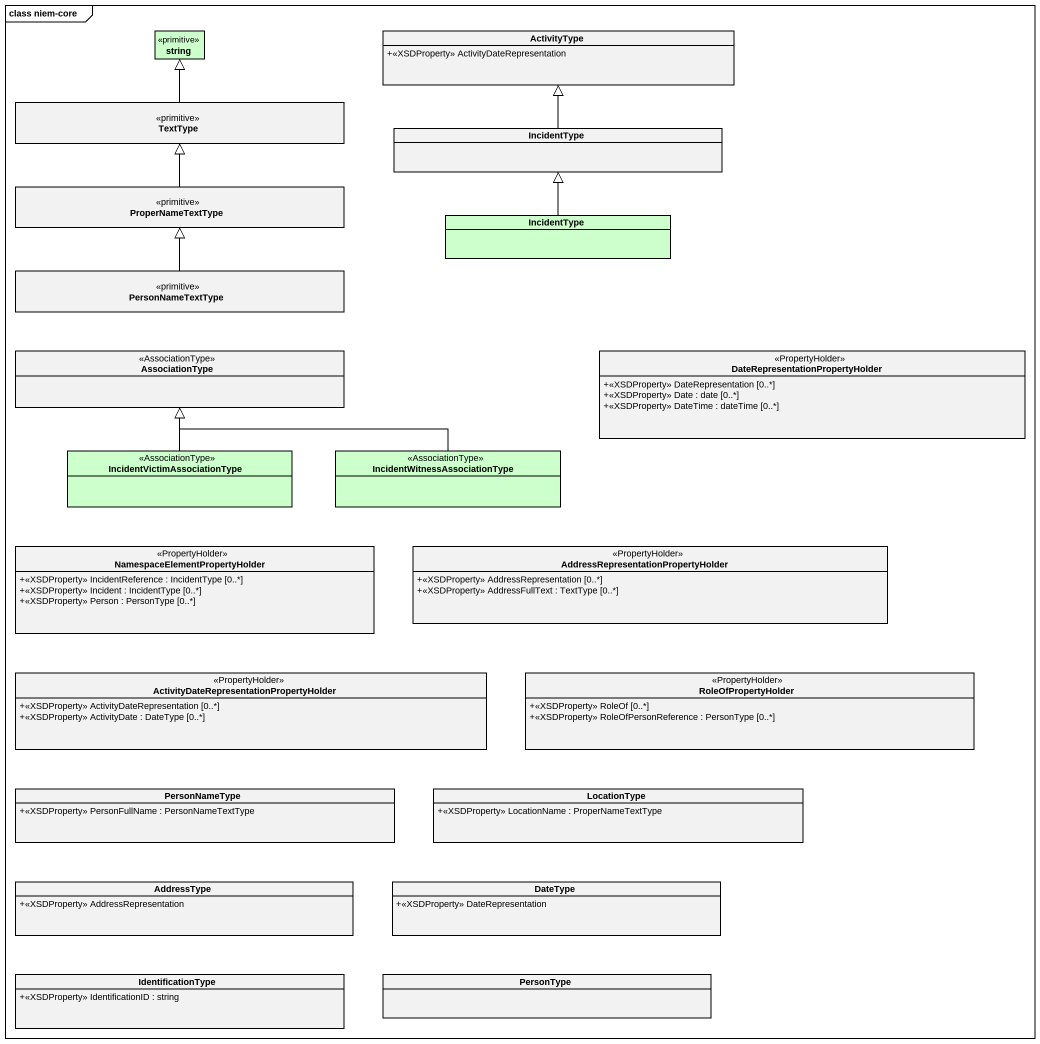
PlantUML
@startuml
mainframe class niem-core
hide circle
hide empty members
skinparam classAttributeIconSize 0
class string <<primitive>> #CCFFCC
class ActivityType {
  +<<XSDProperty>> ActivityDateRepresentation
}
class TextType <<primitive>>
class IncidentType
class ProperNameTextType <<primitive>>
class "IncidentType" as IncidentType_2 #CCFFCC
class PersonNameTextType <<primitive>>
class AssociationType <<AssociationType>>
class "DateRepresentationPropertyHolder" as DateRepresentationPropertyHo <<PropertyHolder>> {
  +<<XSDProperty>> DateRepresentation [0..*]
  +<<XSDProperty>> Date : date [0..*]
  +<<XSDProperty>> DateTime : dateTime [0..*]
}
class "IncidentVictimAssociationType" as IncidentVictimAssociationTyp <<AssociationType>> #CCFFCC
class "IncidentWitnessAssociationType" as IncidentWitnessAssociationTy <<AssociationType>> #CCFFCC
class "NamespaceElementPropertyHolder" as NamespaceElementPropertyHold <<PropertyHolder>> {
  +<<XSDProperty>> IncidentReference : IncidentType [0..*]
  +<<XSDProperty>> Incident : IncidentType [0..*]
  +<<XSDProperty>> Person : PersonType [0..*]
}
class "AddressRepresentationPropertyHolder" as AddressRepresentationPropert <<PropertyHolder>> {
  +<<XSDProperty>> AddressRepresentation [0..*]
  +<<XSDProperty>> AddressFullText : TextType [0..*]
}
class "ActivityDateRepresentationPropertyHolder" as ActivityDateRepresentationPr <<PropertyHolder>> {
  +<<XSDProperty>> ActivityDateRepresentation [0..*]
  +<<XSDProperty>> ActivityDate : DateType [0..*]
}
class RoleOfPropertyHolder <<PropertyHolder>> {
  +<<XSDProperty>> RoleOf [0..*]
  +<<XSDProperty>> RoleOfPersonReference : PersonType [0..*]
}
class PersonNameType {
  +<<XSDProperty>> PersonFullName : PersonNameTextType
}
class LocationType {
  +<<XSDProperty>> LocationName : ProperNameTextType
}
class AddressType {
  +<<XSDProperty>> AddressRepresentation
}
class DateType {
  +<<XSDProperty>> DateRepresentation
}
class IdentificationType {
  +<<XSDProperty>> IdentificationID : string
}
class PersonType
TextType -up-|> string
IncidentType -up-|> ActivityType
ProperNameTextType -up-|> TextType
IncidentType_2 -up-|> IncidentType
PersonNameTextType -up-|> ProperNameTextType
IncidentVictimAssociationTyp -up-|> AssociationType
IncidentWitnessAssociationTy -left-|> AssociationType
@enduml
